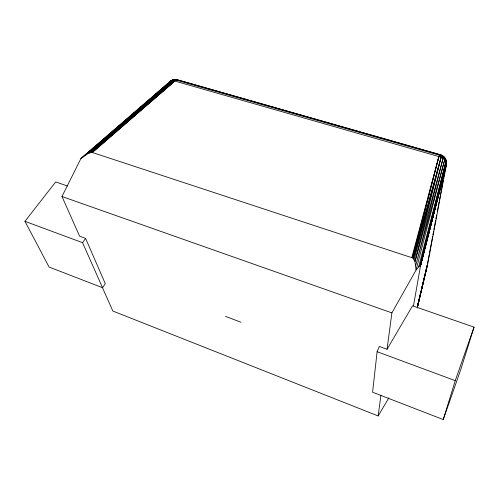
<?xml version="1.0" encoding="UTF-8"?>
<svg xmlns="http://www.w3.org/2000/svg" width="499" height="499" viewBox="0 0 499 499"><rect width="100%" height="100%" fill="white"/><g stroke="black" fill="none" stroke-linecap="round" stroke-linejoin="round"><path stroke-width="0.75" d="M417.289 307.977L427.194 266.522L446.356 164.845C447.166 160.491 444.578 155.607 440.062 154.671L176.989 79.684L174.949 79.447L172.404 80.002L170.446 81.156L80.925 158.539L61.982 196.512L79.615 236.214L85.603 238.416L105.289 283.669L102.563 287.73L49.07 267.034L24.95 221.344L55.695 181.923L67.409 185.996M387.043 349.281L412.536 305.8L474.05 327.151L460.808 369.447L443.255 419.559L372.591 392.214L377.113 351.714L379.334 346.449L387.043 349.281L391.896 312.892L416.072 270.046L414.981 261.651L443.093 158.314C444.958 153.892 447.329 163.279 446.356 164.845L420.47 266.061L413.484 305.875M417.445 307.066L427.263 265.343M420.47 266.061L446.449 163.978C446.942 160.659 444.971 157.297 442.164 155.576L441.104 157.235L413.022 258.083L414.981 261.651L441.104 157.235L442.544 155.682L444.204 157.06L444.241 157.746M427.194 266.522L427.169 265.325L417.314 307.764M418.636 266.903L420.295 265.499L446.449 163.978L446.455 162L446.449 163.978L420.501 265.755L446.356 164.845L446.249 160.828L418.636 266.903L416.072 270.046L444.703 159.717L445.426 158.744L445.551 159.412L444.933 158.563M102.239 287.156L112.843 311.033L378.155 415.96L380.905 395.314M446.449 163.978L446.468 163.011L419.946 265.655L445.825 161.352L443.361 157.79L439.557 155.276L175.86 80.04C173.683 78.867 170.995 80.333 169.604 82.085L155.507 94.323M427.443 263.99L429.171 254.802M429.458 253.274L432.627 236.426M432.914 234.898L433.631 231.068M433.918 229.54L435.646 220.352M435.939 218.818L436.656 214.988M437.374 211.164L439.101 201.976M439.388 200.442L440.112 196.612M440.399 195.084L442.126 185.896M442.413 184.362L443.137 180.538M443.854 176.708L444.141 175.18M444.428 173.646L445.582 167.521M445.869 165.992C448.657 158.825 443.43 159.574 439.557 155.276L440.062 154.671L442.301 155.526L442.732 156.58M417.457 306.554L426.614 268.082L421.48 289.252M417.395 306.592L426.614 268.082M417.994 303.617L418.549 301.352M418.911 299.837L420.563 293.032M441.559 156.96L443.617 158.489L446.293 162.138C445.719 158.813 443.118 155.507 439.557 155.276L438.871 156.555L413.022 258.083L92.415 152.507C87.905 152.095 84.425 156.387 80.925 158.539L146.675 101.865M174.949 79.447L177.981 79.983C175.336 78.961 172.398 79.728 170.228 81.343L171.431 80.613L174.7 81.025L438.871 156.555L443.093 158.314L415.748 265.399L444.703 159.717M412.455 257.659L438.871 156.555L441.309 156.823M414.182 259.661L441.104 157.235L413.546 258.657M411.856 257.384L438.871 156.555M443.255 419.559L455.25 380.643L474.05 327.151M90.4 152.588L173.421 80.277L174.531 79.572L176.989 79.684L175.86 80.04L91.205 152.426L173.203 80.277L175.18 79.441M378.155 415.96L388.864 397.84M426.795 267.327L426.976 266.029M102.563 287.73L82.553 242.67L85.603 238.416M151.378 97.81L171.276 80.626M169.604 82.085L171.631 80.651L175.86 80.04L173.864 79.79L171.431 80.613L173.203 80.277M169.785 81.961L171.456 80.988M173.084 80.607L89.153 153.031L172.81 79.852M89.153 151.952L90.331 150.929L89.165 151.989M92.677 148.889L93.856 147.866M102.663 140.219L113.229 131.037M114.408 130.021L116.754 127.981M118.519 126.453L120.278 124.918M122.037 123.39L123.216 122.374M129.671 116.76L146.7 101.971M147.879 100.954L150.224 98.914M151.403 97.891L153.162 96.363M92.415 152.507L174.7 81.025L173.421 80.277M85.847 154.852L171.631 80.651M92.165 152.445L174.7 81.025L91.885 152.407M147.854 100.854L150.205 98.821M122.099 123.733L123.278 122.723M171.718 80.383L175.86 80.04M170.028 81.842L170.377 81.774M175.91 79.74L177.981 79.983M171.756 80.532L173.758 79.765L174.27 79.996L172.96 79.89M178.736 80.202L440.355 154.771L440.411 155.569M443.093 158.314L443.617 158.489L444.466 157.36L444.621 158.139M61.982 196.512L391.896 312.892M24.95 221.344L82.553 242.67M377.113 351.714L455.25 380.643M225.529 316.391L240.942 322.229M420.445 265.555L446.387 163.098L445.825 161.352M439.557 155.276C442.831 156.187 445.376 158.888 446.293 162.138M445.794 161.034L446.337 161.308M441.896 155.844L440.062 154.671L442.438 155.669L442.488 156.437M446.443 162.93L446.561 163.267M86.807 153.991L85.048 155.52L86.807 154.004"/></g></svg>
